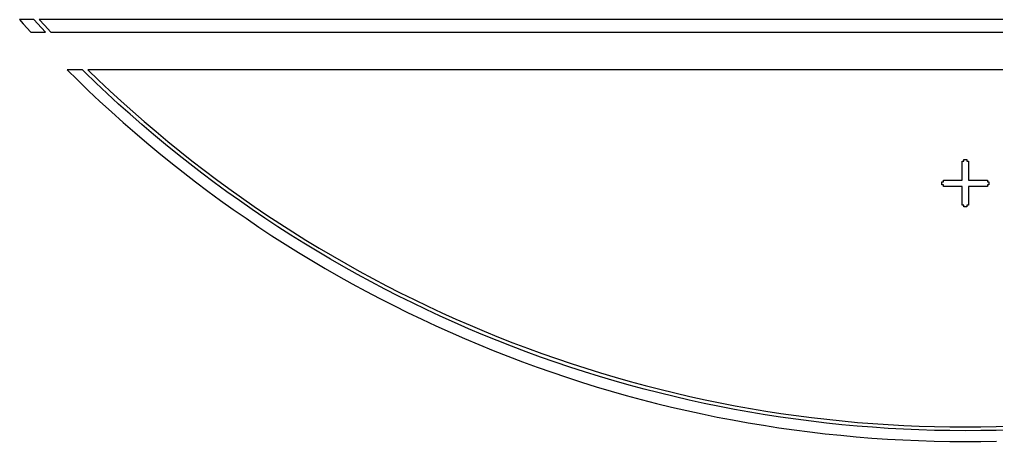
# Model space of a CAD drawing. Extents: x -16 to 83, y -18 to 83.
# Drawn here: x -5.31 to 33.48, y -18.25 to -1.5 of the extents above; entities that cross this region are included whole.
import ezdxf

# ---------------------------------------------------------------- set-up
doc = ezdxf.new("R2010")
doc.units = 0

msp = doc.modelspace()

# ---------------------------------------------------------------- linework, layer by layer
for p, q in [((-4.74146, -1.5), (-5.31461, -1.5)), ((-5.31461, -1.5), (-5.16803, -1.66373)), ((-4.43765, -1.83109), (-4.74146, -1.5)), ((69.0379, -1.5), (-4.53789, -1.5)), ((-4.53789, -1.5), (-4.32776, -1.729)), ((-5.16803, -1.66373), (-4.85947, -2)), ((-4.27879, -2), (-4.43765, -1.83109)), ((-4.32776, -1.729), (-4.07291, -2)), ((-4.85947, -2), (-4.27879, -2)), ((-4.07291, -2), (68.5729, -2)), ((-2.81252, -3.5), (-3.41728, -3.5)), ((-3.41728, -3.5), (-3.01799, -3.89439)), ((-2.72119, -3.59021), (-2.81252, -3.5)), ((-2.27873, -4.01666), (-2.72119, -3.59021)), ((67.0986, -3.5), (-2.59863, -3.5)), ((-2.59863, -3.5), (-2.17531, -3.90804)), ((-3.01799, -3.89439), (-2.57179, -4.32448)), ((-1.83109, -4.43765), (-2.27873, -4.01666)), ((-2.17531, -3.90804), (-1.729, -4.32776)), ((-2.57179, -4.32448), (-2.12035, -4.74904)), ((-1.37831, -4.85312), (-1.83109, -4.43765)), ((-1.729, -4.32776), (-1.27757, -4.74197)), ((-2.12035, -4.74904), (-1.66373, -5.16803)), ((-0.92047, -5.263), (-1.37831, -4.85312)), ((-1.27757, -4.74197), (-0.82111, -5.15063)), ((-1.66373, -5.16803), (-1.202, -5.58138)), ((-0.45763, -5.66722), (-0.92047, -5.263)), ((-0.82111, -5.15063), (-0.35965, -5.55365)), ((-1.202, -5.58138), (-0.73523, -5.98904)), ((0.01015, -6.06575), (-0.45763, -5.66722)), ((-0.35965, -5.55365), (0.10672, -5.95097)), ((-0.73523, -5.98904), (-0.26349, -6.39095)), ((0.48276, -6.4585), (0.01015, -6.06575)), ((0.10672, -5.95097), (0.57793, -6.34254)), ((-0.26349, -6.39095), (0.21315, -6.78702)), ((0.96018, -6.84541), (0.48276, -6.4585)), ((0.57793, -6.34254), (1.05389, -6.7283)), ((0.21315, -6.78702), (0.69459, -7.17723)), ((1.44229, -7.22644), (0.96018, -6.84541)), ((1.05389, -6.7283), (1.53458, -7.10818)), ((0.69459, -7.17723), (1.18082, -7.56149)), ((1.92905, -7.60153), (1.44229, -7.22644)), ((1.53458, -7.10818), (2.01987, -7.48215)), ((32.125, -7.875), (32.125, -7.125)), ((32.125, -7.125), (32.1875, -7.125)), ((32.1875, -7.125), (32.1875, -7.0625)), ((32.1875, -7.0625), (32.3125, -7.0625)), ((32.3125, -7.0625), (32.3125, -7.125)), ((32.3125, -7.125), (32.375, -7.125)), ((32.375, -7.125), (32.375, -7.875)), ((1.18082, -7.56149), (1.67169, -7.93976)), ((2.42036, -7.97061), (1.92905, -7.60153)), ((2.01987, -7.48215), (2.50972, -7.85013)), ((1.67169, -7.93976), (2.16719, -8.31198)), ((2.91618, -8.33363), (2.42036, -7.97061)), ((2.50972, -7.85013), (3.00404, -8.21207)), ((31.3125, -8.0625), (31.3125, -7.9375)), ((31.3125, -7.9375), (31.375, -7.9375)), ((31.375, -8.0625), (31.3125, -8.0625)), ((31.375, -7.9375), (31.375, -7.875)), ((31.375, -7.875), (32.125, -7.875)), ((31.375, -8.125), (31.375, -8.0625)), ((32.125, -8.125), (31.375, -8.125)), ((32.125, -8.875), (32.125, -8.125)), ((32.375, -7.875), (33.125, -7.875)), ((33.125, -8.125), (32.375, -8.125)), ((32.375, -8.125), (32.375, -8.875)), ((33.125, -7.875), (33.125, -7.9375)), ((33.125, -7.9375), (33.1875, -7.9375)), ((33.1875, -8.0625), (33.125, -8.0625)), ((33.125, -8.0625), (33.125, -8.125)), ((33.1875, -7.9375), (33.1875, -8.0625)), ((2.16719, -8.31198), (2.66722, -8.67809)), ((3.41641, -8.69055), (2.91618, -8.33363)), ((3.00404, -8.21207), (3.50278, -8.56792)), ((2.66722, -8.67809), (3.17169, -9.03802)), ((3.92099, -9.04131), (3.41641, -8.69055)), ((3.50278, -8.56792), (4.00584, -8.91762)), ((4.00584, -8.91762), (4.51317, -9.26111)), ((32.1875, -8.875), (32.125, -8.875)), ((32.1875, -8.9375), (32.1875, -8.875)), ((32.375, -8.875), (32.3125, -8.875)), ((32.3125, -8.875), (32.3125, -8.9375)), ((3.17169, -9.03802), (3.68056, -9.39175)), ((4.42982, -9.38583), (3.92099, -9.04131)), ((4.51317, -9.26111), (5.02466, -9.59836)), ((32.3125, -8.9375), (32.1875, -8.9375)), ((3.68056, -9.39175), (4.19371, -9.73921)), ((4.94286, -9.72409), (4.42982, -9.38583)), ((5.02466, -9.59836), (5.54025, -9.92931)), ((4.19371, -9.73921), (4.71109, -10.0803)), ((4.71109, -10.0803), (5.23262, -10.4151)), ((5.46001, -10.056), (4.94286, -9.72409)), ((5.98119, -10.3816), (5.46001, -10.056)), ((5.54025, -9.92931), (6.05986, -10.2539)), ((5.23262, -10.4151), (5.75822, -10.7434)), ((6.50632, -10.7008), (5.98119, -10.3816)), ((6.05986, -10.2539), (6.58342, -10.5721)), ((5.75822, -10.7434), (6.28781, -11.0653)), ((7.03532, -11.0134), (6.50632, -10.7008)), ((6.58342, -10.5721), (7.11086, -10.8838)), ((6.28781, -11.0653), (6.82132, -11.3806)), ((7.56813, -11.3196), (7.03532, -11.0134)), ((7.11086, -10.8838), (7.64206, -11.1891)), ((7.64206, -11.1891), (8.17699, -11.4878)), ((6.82132, -11.3806), (7.35864, -11.6894)), ((8.10466, -11.6192), (7.56813, -11.3196)), ((8.64482, -11.9122), (8.10466, -11.6192)), ((8.17699, -11.4878), (8.71553, -11.7799)), ((7.35864, -11.6894), (7.89972, -11.9915)), ((7.89972, -11.9915), (8.44447, -12.287)), ((9.18854, -12.1985), (8.64482, -11.9122)), ((8.71553, -11.7799), (9.25761, -12.0654)), ((8.44447, -12.287), (8.9928, -12.5758)), ((9.73572, -12.4782), (9.18854, -12.1985)), ((9.25761, -12.0654), (9.80316, -12.3442)), ((9.80316, -12.3442), (10.3521, -12.6163)), ((8.9928, -12.5758), (9.54463, -12.8578)), ((10.2863, -12.7511), (9.73572, -12.4782)), ((10.8402, -13.0173), (10.2863, -12.7511)), ((10.3521, -12.6163), (10.9043, -12.8817)), ((9.54463, -12.8578), (10.0999, -13.1331)), ((10.0999, -13.1331), (10.6585, -13.4015)), ((11.3973, -13.2766), (10.8402, -13.0173)), ((10.9043, -12.8817), (11.4598, -13.1402)), ((11.4598, -13.1402), (12.0183, -13.3919)), ((10.6585, -13.4015), (11.2203, -13.663)), ((11.9576, -13.5291), (11.3973, -13.2766)), ((12.5209, -13.7746), (11.9576, -13.5291)), ((12.0183, -13.3919), (12.58, -13.6367)), ((11.2203, -13.663), (11.7853, -13.9176)), ((11.7853, -13.9176), (12.3534, -14.1652)), ((13.0871, -14.0133), (12.5209, -13.7746)), ((12.58, -13.6367), (13.1445, -13.8747)), ((13.1445, -13.8747), (13.712, -14.1057)), ((12.3534, -14.1652), (12.9245, -14.4059)), ((13.6563, -14.2449), (13.0871, -14.0133)), ((14.2283, -14.4696), (13.6563, -14.2449)), ((13.712, -14.1057), (14.2822, -14.3297)), ((14.2822, -14.3297), (14.8552, -14.5466)), ((12.9245, -14.4059), (13.4985, -14.6396)), ((13.4985, -14.6396), (14.0753, -14.8661)), ((14.8029, -14.6872), (14.2283, -14.4696)), ((15.3802, -14.8978), (14.8029, -14.6872)), ((14.8552, -14.5466), (15.4308, -14.7566)), ((14.0753, -14.8661), (14.6549, -15.0856)), ((14.6549, -15.0856), (15.2371, -15.298)), ((15.9601, -15.1013), (15.3802, -14.8978)), ((15.4308, -14.7566), (16.0089, -14.9594)), ((16.5424, -15.2976), (15.9601, -15.1013)), ((16.0089, -14.9594), (16.5894, -15.1552)), ((15.2371, -15.298), (15.8218, -15.5032)), ((15.8218, -15.5032), (16.4091, -15.7012)), ((17.1271, -15.4868), (16.5424, -15.2976)), ((16.5894, -15.1552), (17.1724, -15.3438)), ((17.714, -15.6688), (17.1271, -15.4868)), ((17.1724, -15.3438), (17.7575, -15.5252)), ((16.4091, -15.7012), (16.9987, -15.892)), ((16.9987, -15.892), (17.5906, -16.0755)), ((18.3031, -15.8436), (17.714, -15.6688)), ((17.7575, -15.5252), (18.3449, -15.6995)), ((18.8944, -16.0111), (18.3031, -15.8436)), ((18.3449, -15.6995), (18.9344, -15.8665)), ((18.9344, -15.8665), (19.5258, -16.0263)), ((17.5906, -16.0755), (18.1848, -16.2517)), ((18.1848, -16.2517), (18.781, -16.4207)), ((19.4876, -16.1713), (18.8944, -16.0111)), ((20.0828, -16.3243), (19.4876, -16.1713)), ((19.5258, -16.0263), (20.1192, -16.1788)), ((20.1192, -16.1788), (20.7144, -16.324)), ((18.781, -16.4207), (19.3793, -16.5823)), ((19.3793, -16.5823), (19.9795, -16.7366)), ((20.6798, -16.47), (20.0828, -16.3243)), ((21.2785, -16.6083), (20.6798, -16.47)), ((20.7144, -16.324), (21.3114, -16.4619)), ((21.8789, -16.7392), (21.2785, -16.6083)), ((21.3114, -16.4619), (21.91, -16.5925)), ((21.91, -16.5925), (22.5101, -16.7157)), ((19.9795, -16.7366), (20.5816, -16.8835)), ((20.5816, -16.8835), (21.1854, -17.0229)), ((21.1854, -17.0229), (21.7909, -17.155)), ((22.4809, -16.8628), (21.8789, -16.7392)), ((23.0843, -16.979), (22.4809, -16.8628)), ((22.5101, -16.7157), (23.1117, -16.8315)), ((23.6891, -17.0878), (23.0843, -16.979)), ((23.1117, -16.8315), (23.7147, -16.94)), ((23.7147, -16.94), (24.319, -17.041)), ((24.319, -17.041), (24.9245, -17.1346)), ((21.7909, -17.155), (22.3979, -17.2796)), ((22.3979, -17.2796), (23.0065, -17.3968)), ((23.0065, -17.3968), (23.6164, -17.5065)), ((24.2952, -17.1891), (23.6891, -17.0878)), ((24.9025, -17.283), (24.2952, -17.1891)), ((25.5109, -17.3694), (24.9025, -17.283)), ((24.9245, -17.1346), (25.5311, -17.2208)), ((26.1203, -17.4484), (25.5109, -17.3694)), ((25.5311, -17.2208), (26.1387, -17.2995)), ((26.7306, -17.5199), (26.1203, -17.4484)), ((26.1387, -17.2995), (26.7472, -17.3708)), ((26.7472, -17.3708), (27.3565, -17.4346)), ((27.3565, -17.4346), (27.9666, -17.4909)), ((23.6164, -17.5065), (24.2277, -17.6087)), ((24.2277, -17.6087), (24.8401, -17.7034)), ((24.8401, -17.7034), (25.4537, -17.7906)), ((25.4537, -17.7906), (26.0683, -17.8702)), ((27.3418, -17.5839), (26.7306, -17.5199)), ((27.9537, -17.6404), (27.3418, -17.5839)), ((28.5663, -17.6893), (27.9537, -17.6404)), ((27.9666, -17.4909), (28.5773, -17.5397)), ((29.1794, -17.7308), (28.5663, -17.6893)), ((28.5773, -17.5397), (29.1886, -17.581)), ((29.7929, -17.7647), (29.1794, -17.7308)), ((29.1886, -17.581), (29.8003, -17.6149)), ((30.4069, -17.7911), (29.7929, -17.7647)), ((29.8003, -17.6149), (30.4124, -17.6412)), ((31.0211, -17.8099), (30.4069, -17.7911)), ((30.4124, -17.6412), (31.0248, -17.66)), ((31.6355, -17.8212), (31.0211, -17.8099)), ((31.0248, -17.66), (31.6373, -17.6712)), ((32.25, -17.825), (31.6355, -17.8212)), ((31.6373, -17.6712), (32.25, -17.675)), ((32.25, -17.675), (32.8627, -17.6712)), ((32.8645, -17.8212), (32.25, -17.825)), ((32.8627, -17.6712), (33.4752, -17.66)), ((33.4789, -17.8099), (32.8645, -17.8212)), ((33.4752, -17.66), (34.0876, -17.6412)), ((34.0931, -17.7911), (33.4789, -17.8099)), ((26.0683, -17.8702), (26.6838, -17.9423)), ((26.6838, -17.9423), (27.3001, -18.0068)), ((27.3001, -18.0068), (27.9172, -18.0638)), ((27.9172, -18.0638), (28.535, -18.1132)), ((28.535, -18.1132), (29.1533, -18.155)), ((29.1533, -18.155), (29.7721, -18.1892)), ((29.7721, -18.1892), (30.3912, -18.2158)), ((30.3912, -18.2158), (31.0107, -18.2348)), ((31.0107, -18.2348), (31.6303, -18.2462)), ((32.8697, -18.2462), (33.4893, -18.2348)), ((31.6303, -18.2462), (32.25, -18.25)), ((32.25, -18.25), (32.8697, -18.2462))]:
    msp.add_line(p, q)

doc.saveas('drawing.dxf')
